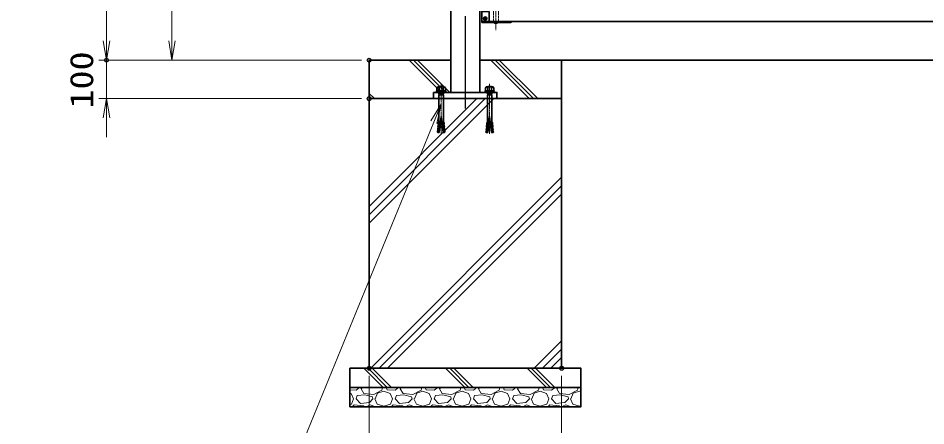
# Model space of a CAD drawing. Units: millimetres at full size; details may follow other scales. Extents: x -5940 to 5940, y -4200 to 4200.
# Drawn here: x -4186 to -1827, y -2449 to -1390 of the extents above; entities that cross this region are included whole.
import ezdxf
from ezdxf.enums import TextEntityAlignment as Align

# ---------------------------------------------------------------- set-up
doc = ezdxf.new("R2010")
doc.units = ezdxf.units.MM
doc.header["$LTSCALE"] = 20
doc.header["$PDMODE"] = 32
doc.header["$PDSIZE"] = 10
doc.linetypes.add('DASHED', pattern=[7.5, 6, -1.5])
doc.linetypes.add('USER1', pattern=[18, 12, -1.5, 3, -1.5])
for name, color, linetype, lineweight in [('0-1_軸線', 200, 'USER1', 15), ('0-2_隠れ線', 140, 'DASHED', 18), ('0-3_外形線', 7, 'Continuous', 35), ('0-4_寸法線', 4, 'Continuous', 18), ('0-5_0', 7, 'Continuous', 18), ('0-8_細線', 2, 'Continuous', 35), ('0-A_中心線', 6, 'USER1', 25), ('1-0_ハッチング', 253, 'Continuous', 13)]:
    doc.layers.add(name, color=color, linetype=linetype, lineweight=lineweight)
doc.layers.add('0-6_Defpoints', color=7, linetype='Continuous')
doc.styles.add('ＭＳ ゴシック', font='')
doc.styles.get('ＭＳ ゴシック').set_extended_font_data('MS Gothic')

# ---------------------------------------------------------------- blocks, each defined once
blk = doc.blocks.new('_Open')
at = {"layer": '0-5_0'}
blk.add_line((-20, 3.333), (0, 0), dxfattribs=at)
blk.add_lwpolyline([(-20, -3.333), (0, 0), (-20, 0)], dxfattribs=at)
blk = doc.blocks.new('S32')
at = {"layer": '0-4_寸法線'}
for points in [[(-3853637.5, 54937212.2), (-3840874.9, 54937212.2), (-3832151.4, 54958534.2), (-3831772.7, 54959459.8)], [(-3831997.1, 54958471.1), (-3831772.7, 54959459.8), (-3832305.7, 54958597.3)]]:
    blk.add_lwpolyline(points, dxfattribs=at)
at = {"layer": '0-4_寸法線', "color": 254, "style": 'ＭＳ ゴシック'}
for s, width, p in [('オ-ルアンカ-', 0.8, (-3853706.6, 54939551.5)), ('M12×120 ユニクロ', 0.9, (-3853829.5, 54937451.5))]:
    blk.add_text(s, height=1212, dxfattribs=dict(at, width=width)).set_placement(p, align=Align.BOTTOM_LEFT)
blk = doc.blocks.new('PROFUV00HOJH2L')
at = {"layer": '0-1_軸線'}
blk.add_line((0, 452.5), (0, -2142.9), dxfattribs=at)
at = {"layer": '0-8_細線'}
for p, q in [((-255.4, 43.3), (-185, 81.2)), ((-217.5, 225), (-174.2, 290)), ((-217.5, 81.2), (-217.5, 225)), ((-185, 81.2), (-217.5, 81.2)), ((-185, 81.2), (0, 81.2)), ((-174.2, 290), (0, 290)), ((-174.2, 290), (-98.4, 246.7)), ((-120, 290), (-98.4, 317.1)), ((-120, 290), (0, 290)), ((-120, 0), (0, 0)), ((-120, -27.1), (-120, 0)), ((0, 317.1), (-98.4, 317.1)), ((-98.4, 246.7), (-44.2, 290)), ((-98.4, 246.7), (-98.4, 81.2)), ((-44.2, 290), (0, 290)), ((0, 317.1), (98.4, 317.1)), ((174.2, 290), (0, 290)), ((120, 290), (0, 290)), ((44.2, 290), (0, 290)), ((185, 81.2), (0, 81.2)), ((120, 0), (0, 0)), ((98.4, 246.7), (44.2, 290)), ((120, 290), (98.4, 317.1)), ((174.2, 290), (98.4, 246.7)), ((98.4, 246.7), (98.4, 81.2)), ((120, 0), (255.4, 0)), ((120, -27.1), (120, 0)), ((217.5, 225), (174.2, 290)), ((217.5, 81.2), (217.5, 225)), ((-120, -27.1), (0, -27.1)), ((-120, -48.7), (-120, -27.1)), ((-103.8, -48.7), (-120, -48.7)), ((-120, -92.1), (-120, -65)), ((-120, -65), (0, -65)), ((-120, -143.7), (-120, -1515)), ((-103.8, -48.7), (0, -48.7)), ((-103.8, -65), (-103.8, -48.7)), ((-101.5, -92.1), (0, -92.1)), ((-101.5, -116), (0, -116)), ((120, -27.1), (0, -27.1)), ((103.8, -48.7), (0, -48.7)), ((120, -65), (0, -65)), ((101.5, -92.1), (0, -92.1)), ((101.5, -116), (0, -116)), ((101.5, -92.1), (120, -92.1)), ((101.5, -116), (101.5, -92.1)), ((120, -143.7), (101.5, -116)), ((103.8, -48.7), (120, -48.7)), ((103.8, -65), (103.8, -48.7)), ((120, -48.7), (120, -27.1)), ((120, -92.1), (120, -65)), ((120, -143.7), (120, -1515)), ((-98.3, -2077.5), (0, -1252.2)), ((98.3, -2077.5), (0, -1252.2)), ((-172.4, -1845.8), (-178.5, -1914.9)), ((-172.4, -1845.8), (-71.7, -1854.6)), ((-160.3, -1707.6), (-166.4, -1776.7)), ((-166.4, -1776.7), (-63.5, -1785.7)), ((-160.7, -1846.8), (-154.6, -1777.7)), ((-160.3, -1707.6), (-55.3, -1716.7)), ((-154.3, -1638.4), (-47.1, -1647.8)), ((-148.6, -1708.6), (-142.5, -1639.5)), ((-148.2, -1569.3), (-38.9, -1578.9)), ((-136.5, -1570.3), (-120, -1515)), ((-31.3, -1515), (-120, -1515)), ((31.3, -1515), (120, -1515)), ((148.2, -1569.3), (38.9, -1578.9)), ((154.3, -1638.4), (47.1, -1647.8)), ((160.3, -1707.6), (55.3, -1716.7)), ((166.4, -1776.7), (63.5, -1785.7)), ((172.4, -1845.8), (71.7, -1854.6)), ((136.5, -1570.3), (120, -1515)), ((148.6, -1708.6), (142.5, -1639.5)), ((160.7, -1846.8), (154.6, -1777.7)), ((160.3, -1707.6), (166.4, -1776.7)), ((172.4, -1845.8), (178.5, -1914.9)), ((-184.5, -1984.1), (-190.6, -2053.2)), ((-190.6, -2053.2), (-96.4, -2061.4)), ((-184.5, -1984.1), (-88.1, -1992.5)), ((-178.8, -2054.7), (-180.2, -2070.3)), ((-180.2, -2070.3), (-98.3, -2077.5)), ((-178.8, -2054.7), (-178.8, -2054.2)), ((-178.5, -1914.9), (-79.9, -1923.6)), ((-172.7, -1985.1), (-166.7, -1916)), ((178.5, -1914.9), (79.9, -1923.6)), ((184.5, -1984.1), (88.1, -1992.5)), ((190.6, -2053.2), (96.4, -2061.4)), ((180.2, -2070.3), (98.3, -2077.5)), ((172.7, -1985.1), (166.7, -1916)), ((178.8, -2054.7), (178.8, -2054.2)), ((178.8, -2054.7), (180.2, -2070.3)), ((184.5, -1984.1), (190.6, -2053.2))]:
    blk.add_line(p, q, dxfattribs=at)
for points in [[(-120, 0), (-255.4, 0), (-255.4, 43.3)], [(255.4, 0), (255.4, 43.3), (185, 81.2), (217.5, 81.2)], [(-120, -143.7), (-101.5, -116), (-101.5, -92.1), (-120, -92.1)], [(-148.2, -1569.3), (-154.3, -1638.4), (-148.2, -1569.3)], [(154.3, -1638.4), (148.2, -1569.3), (154.3, -1638.4)]]:
    blk.add_lwpolyline(points, dxfattribs=at)
blk = doc.blocks.new('cgcxfcfj')
at = {"layer": '0-3_外形線'}
blk.add_lwpolyline([(-1660, 320), (1640, 320), (1640, 0), (-1660, 0)], close=True, dxfattribs=at)
at = {"layer": '0-5_0'}
for p in [(-1260, 320), (1260, 320)]:
    blk.add_blockref('PROFUV00HOJH2L', p, dxfattribs=at)
blk = doc.blocks.new('shgtdhgjhhggf')
at = {"layer": '0-1_軸線'}
for p, q in [((734, 4902.9), (734, -448.4)), ((-296.3, 3780), (934.3, 3780)), ((180, 160), (87.6, 160)), ((180, 160), (180, 252.4)), ((180, 160), (272.4, 160)), ((180, 160), (180, 67.6))]:
    blk.add_line(p, q, dxfattribs=at)
at = {"layer": '0-2_隠れ線'}
for p, q in [((604, 4520), (864, 4520)), ((604, 4520), (604, 40)), ((864, 4520), (864, 40)), ((34, 3930), (34, 3630)), ((334, 3630), (334, 3930)), ((334, 3830), (604, 3830)), ((334, 3730), (604, 3730))]:
    blk.add_line(p, q, dxfattribs=at)
for centre, radius, start, end in [((184, 4290), 390, 247.38014, 292.61986), ((184, 3270), 390, 67.38014, 112.61986), ((734, 40), 130, 180, 217.97987), ((734, 40), 130, 322.02013, 0)]:
    blk.add_arc(centre, radius, start, end, dxfattribs=at)
at = {"layer": '0-3_外形線'}
for p, q in [((0, 520), (380, 520)), ((380, 520), (380, -40)), ((0, -40), (0, 0)), ((132, 166.2), (173.8, 166.2)), ((132, 166.2), (132, 153.8)), ((132, 153.8), (173.8, 153.8)), ((186.2, 208), (173.8, 208)), ((173.8, 208), (173.8, 166.2)), ((173.8, 153.8), (173.8, 112)), ((186.2, 112), (173.8, 112)), ((186.2, 208), (186.2, 166.2)), ((186.2, 166.2), (228, 166.2)), ((186.2, 153.8), (186.2, 112)), ((186.2, 153.8), (228, 153.8)), ((228, 166.2), (228, 153.8)), ((0, -40), (1504, -40))]:
    blk.add_line(p, q, dxfattribs=at)
blk.add_circle((180, 160), 84, dxfattribs=at)
for centre, radius, start, end in [((1504, 0), 40, 270, 0), ((734, 40), 130, 217.97987, 322.02013)]:
    blk.add_arc(centre, radius, start, end, dxfattribs=at)

msp = doc.modelspace()

# ---------------------------------------------------------------- linework, layer by layer
at = {"layer": '0-3_外形線'}
for p, q in [((-3061.02, -1583.17), (-3061.02, -299.17)), ((-2986.02, -1583.17), (-2986.02, -354.17)), ((-2981.02, -1401.17), (-2981.02, -354.17)), ((-961.02, -1399.17), (-2981.02, -1399.17)), ((-2773.52, -1499.17), (-1273.52, -1499.17))]:
    msp.add_line(p, q, dxfattribs=at)
msp.add_lwpolyline([(-2986.02, -1499.17), (-2773.52, -1499.17), (-2773.52, -1599.17), (-3273.52, -1599.17), (-3273.52, -1499.17), (-3061.02, -1499.17)], dxfattribs=at)
for points in [[(-3273.52, -1599.17), (-2773.52, -1599.17), (-2773.52, -2299.17), (-3273.52, -2299.17)], [(-3323.52, -2299.17), (-2723.52, -2299.17), (-2723.52, -2349.17), (-3323.52, -2349.17)], [(-2723.52, -2349.17), (-3323.52, -2349.17), (-3323.52, -2399.17), (-2723.52, -2399.17)]]:
    msp.add_lwpolyline(points, close=True, dxfattribs=at)
at = {"layer": '0-4_寸法線'}
for p, q in [((-3956.12, -299.17), (-3956.12, -1499.17)), ((-3786.12, -1499.17), (-3786.12, -599.17)), ((-3956.12, -1449.17), (-3956.12, -1399.17)), ((-3293.52, -1499.17), (-3976.12, -1499.17)), ((-3293.52, -1499.17), (-3976.12, -1499.17)), ((-3956.12, -1599.17), (-3956.12, -1499.17)), ((-3293.52, -1499.17), (-3806.12, -1499.17)), ((-3293.52, -1599.17), (-3976.12, -1599.17)), ((-3956.12, -1649.17), (-3956.12, -1699.17)), ((-3273.52, -2319.17), (-3273.52, -2747.77)), ((-2773.52, -2319.17), (-2773.52, -2747.77))]:
    msp.add_line(p, q, dxfattribs=at)
at = {"layer": '0-6_Defpoints'}
for p in [(-3956.12, -1499.17), (-3956.12, -1499.17), (-3273.52, -1499.17), (-3273.52, -1599.17), (-3273.52, -2299.17), (-2773.52, -2299.17)]:
    msp.add_point(p, dxfattribs=at)
at = {"layer": '0-A_中心線'}
msp.add_line((-3023.52, -1624.67), (-3023.52, -273.67), dxfattribs=at)
at = {"layer": '1-0_ハッチング'}
for p, q in [((-3085.63, -1583.17), (-3169.63, -1499.17)), ((-3074.76, -1583.17), (-3158.76, -1499.17)), ((-3063.88, -1583.17), (-3147.88, -1499.17)), ((-2857.5, -1599.17), (-2957.5, -1499.17)), ((-2846.62, -1599.17), (-2946.62, -1499.17)), ((-2835.75, -1599.17), (-2935.75, -1499.17)), ((-3260.01, -1599.17), (-3273.52, -1585.66)), ((-3270.89, -1599.17), (-3273.52, -1596.53)), ((-3273.52, -1879.15), (-2993.55, -1599.17)), ((-3273.52, -1900.9), (-2971.8, -1599.17)), ((-3273.52, -1922.65), (-2950.05, -1599.17)), ((-3269.28, -2299.17), (-2773.52, -1803.41)), ((-3247.53, -2299.17), (-2773.52, -1825.16)), ((-3225.78, -2299.17), (-2773.52, -1846.91)), ((-2845.02, -2299.17), (-2773.52, -2227.67)), ((-2823.27, -2299.17), (-2773.52, -2249.42)), ((-2801.52, -2299.17), (-2773.52, -2271.17)), ((-3237.45, -2349.17), (-3287.45, -2299.17)), ((-3226.58, -2349.17), (-3276.58, -2299.17)), ((-3215.7, -2349.17), (-3265.7, -2299.17)), ((-3025.32, -2349.17), (-3075.32, -2299.17)), ((-3014.44, -2349.17), (-3064.44, -2299.17)), ((-3003.57, -2349.17), (-3053.57, -2299.17)), ((-2813.19, -2349.17), (-2863.19, -2299.17)), ((-2802.31, -2349.17), (-2852.31, -2299.17)), ((-2791.44, -2349.17), (-2841.44, -2299.17)), ((-3294.3, -2352.88), (-3290.96, -2349.17)), ((-3287.19, -2365.07), (-3294.3, -2352.88)), ((-3240.45, -2355.93), (-3261.79, -2367.1)), ((-3238.52, -2349.17), (-3240.45, -2355.93)), ((-3229.66, -2349.17), (-3227.24, -2354.91)), ((-3227.24, -2354.91), (-3205.91, -2355.93)), ((-3205.91, -2355.93), (-3197.16, -2349.17)), ((-3192.7, -2352.88), (-3189.36, -2349.17)), ((-3185.59, -2365.07), (-3192.7, -2352.88)), ((-3138.85, -2355.93), (-3160.19, -2367.1)), ((-3136.92, -2349.17), (-3138.85, -2355.93)), ((-3128.06, -2349.17), (-3125.64, -2354.91)), ((-3125.64, -2354.91), (-3104.31, -2355.93)), ((-3104.31, -2355.93), (-3095.56, -2349.17)), ((-3091.1, -2352.88), (-3087.76, -2349.17)), ((-3083.99, -2365.07), (-3091.1, -2352.88)), ((-3037.25, -2355.93), (-3058.59, -2367.1)), ((-3035.32, -2349.17), (-3037.25, -2355.93)), ((-3026.46, -2349.17), (-3024.04, -2354.91)), ((-3024.04, -2354.91), (-3002.71, -2355.93)), ((-3002.71, -2355.93), (-2993.96, -2349.17)), ((-2989.5, -2352.88), (-2986.16, -2349.17)), ((-2982.39, -2365.07), (-2989.5, -2352.88)), ((-2935.65, -2355.93), (-2956.99, -2367.1)), ((-2933.72, -2349.17), (-2935.65, -2355.93)), ((-2924.86, -2349.17), (-2922.44, -2354.91)), ((-2922.44, -2354.91), (-2901.11, -2355.93)), ((-2901.11, -2355.93), (-2892.36, -2349.17)), ((-2887.9, -2352.88), (-2884.56, -2349.17)), ((-2880.79, -2365.07), (-2887.9, -2352.88)), ((-2834.05, -2355.93), (-2855.39, -2367.1)), ((-2832.12, -2349.17), (-2834.05, -2355.93)), ((-2823.26, -2349.17), (-2820.84, -2354.91)), ((-2820.84, -2354.91), (-2799.51, -2355.93)), ((-2799.51, -2355.93), (-2790.76, -2349.17)), ((-2786.3, -2352.88), (-2782.96, -2349.17)), ((-2779.19, -2365.07), (-2786.3, -2352.88)), ((-2732.45, -2355.93), (-2753.79, -2367.1)), ((-2730.52, -2349.17), (-2732.45, -2355.93)), ((-3323.52, -2364.02), (-3320.72, -2365.07)), ((-3320.72, -2365.07), (-3314.62, -2378.28)), ((-3319.7, -2392.5), (-3314.62, -2378.28)), ((-3307.51, -2378.28), (-3304.46, -2370.15)), ((-3296.33, -2390.47), (-3307.51, -2378.28)), ((-3285.16, -2368.12), (-3304.46, -2370.15)), ((-3261.79, -2367.1), (-3287.19, -2365.07)), ((-3264.84, -2373.2), (-3285.16, -2368.12)), ((-3263.82, -2378.28), (-3272.96, -2388.44)), ((-3263.82, -2378.28), (-3264.84, -2373.2)), ((-3258.74, -2378.28), (-3252.64, -2392.5)), ((-3257.72, -2378.28), (-3251.63, -2364.06)), ((-3251.63, -2364.06), (-3235.37, -2358.98)), ((-3235.37, -2358.98), (-3219.12, -2365.07)), ((-3219.12, -2365.07), (-3213.02, -2378.28)), ((-3218.1, -2392.5), (-3213.02, -2378.28)), ((-3205.91, -2378.28), (-3202.86, -2370.15)), ((-3194.73, -2390.47), (-3205.91, -2378.28)), ((-3183.56, -2368.12), (-3202.86, -2370.15)), ((-3160.19, -2367.1), (-3185.59, -2365.07)), ((-3163.24, -2373.2), (-3183.56, -2368.12)), ((-3162.22, -2378.28), (-3171.36, -2388.44)), ((-3162.22, -2378.28), (-3163.24, -2373.2)), ((-3157.14, -2378.28), (-3151.04, -2392.5)), ((-3156.12, -2378.28), (-3150.03, -2364.06)), ((-3150.03, -2364.06), (-3133.77, -2358.98)), ((-3133.77, -2358.98), (-3117.52, -2365.07)), ((-3117.52, -2365.07), (-3111.42, -2378.28)), ((-3116.5, -2392.5), (-3111.42, -2378.28)), ((-3104.31, -2378.28), (-3101.26, -2370.15)), ((-3093.13, -2390.47), (-3104.31, -2378.28)), ((-3081.96, -2368.12), (-3101.26, -2370.15)), ((-3058.59, -2367.1), (-3083.99, -2365.07)), ((-3061.64, -2373.2), (-3081.96, -2368.12)), ((-3060.62, -2378.28), (-3069.76, -2388.44)), ((-3060.62, -2378.28), (-3061.64, -2373.2)), ((-3055.54, -2378.28), (-3049.44, -2392.5)), ((-3054.52, -2378.28), (-3048.43, -2364.06)), ((-3048.43, -2364.06), (-3032.17, -2358.98)), ((-3032.17, -2358.98), (-3015.92, -2365.07)), ((-3015.92, -2365.07), (-3009.82, -2378.28)), ((-3014.9, -2392.5), (-3009.82, -2378.28)), ((-3002.71, -2378.28), (-2999.66, -2370.15)), ((-2991.53, -2390.47), (-3002.71, -2378.28)), ((-2980.36, -2368.12), (-2999.66, -2370.15)), ((-2956.99, -2367.1), (-2982.39, -2365.07)), ((-2960.04, -2373.2), (-2980.36, -2368.12)), ((-2959.02, -2378.28), (-2968.16, -2388.44)), ((-2959.02, -2378.28), (-2960.04, -2373.2)), ((-2953.94, -2378.28), (-2947.84, -2392.5)), ((-2952.92, -2378.28), (-2946.83, -2364.06)), ((-2946.83, -2364.06), (-2930.57, -2358.98)), ((-2930.57, -2358.98), (-2914.32, -2365.07)), ((-2914.32, -2365.07), (-2908.22, -2378.28)), ((-2913.3, -2392.5), (-2908.22, -2378.28)), ((-2901.11, -2378.28), (-2898.06, -2370.15)), ((-2889.93, -2390.47), (-2901.11, -2378.28)), ((-2878.76, -2368.12), (-2898.06, -2370.15)), ((-2855.39, -2367.1), (-2880.79, -2365.07)), ((-2858.44, -2373.2), (-2878.76, -2368.12)), ((-2857.42, -2378.28), (-2866.56, -2388.44)), ((-2857.42, -2378.28), (-2858.44, -2373.2)), ((-2852.34, -2378.28), (-2846.24, -2392.5)), ((-2851.32, -2378.28), (-2845.23, -2364.06)), ((-2845.23, -2364.06), (-2828.97, -2358.98)), ((-2828.97, -2358.98), (-2812.72, -2365.07)), ((-2812.72, -2365.07), (-2806.62, -2378.28)), ((-2811.7, -2392.5), (-2806.62, -2378.28)), ((-2799.51, -2378.28), (-2796.46, -2370.15)), ((-2788.33, -2390.47), (-2799.51, -2378.28)), ((-2777.16, -2368.12), (-2796.46, -2370.15)), ((-2753.79, -2367.1), (-2779.19, -2365.07)), ((-2756.84, -2373.2), (-2777.16, -2368.12)), ((-2755.82, -2378.28), (-2764.96, -2388.44)), ((-2755.82, -2378.28), (-2756.84, -2373.2)), ((-2750.74, -2378.28), (-2744.64, -2392.5)), ((-2749.72, -2378.28), (-2743.63, -2364.06)), ((-2743.63, -2364.06), (-2727.37, -2358.98)), ((-2727.37, -2358.98), (-2723.52, -2360.42)), ((-3323.52, -2393.63), (-3319.7, -2392.5)), ((-3312.59, -2394.54), (-3317.66, -2399.17)), ((-3288.2, -2396.57), (-3312.59, -2394.54)), ((-3272.96, -2388.44), (-3296.33, -2390.47)), ((-3286.62, -2399.17), (-3288.2, -2396.57)), ((-3270.93, -2394.54), (-3278.04, -2397.58)), ((-3278.04, -2397.58), (-3277.41, -2399.17)), ((-3258.74, -2398.6), (-3270.93, -2394.54)), ((-3259.68, -2399.17), (-3258.74, -2398.6)), ((-3252.64, -2392.5), (-3235.37, -2397.58)), ((-3235.37, -2397.58), (-3218.1, -2392.5)), ((-3210.99, -2394.54), (-3216.06, -2399.17)), ((-3186.6, -2396.57), (-3210.99, -2394.54)), ((-3171.36, -2388.44), (-3194.73, -2390.47)), ((-3185.02, -2399.17), (-3186.6, -2396.57)), ((-3169.33, -2394.54), (-3176.44, -2397.58)), ((-3176.44, -2397.58), (-3175.81, -2399.17)), ((-3157.14, -2398.6), (-3169.33, -2394.54)), ((-3158.08, -2399.17), (-3157.14, -2398.6)), ((-3151.04, -2392.5), (-3133.77, -2397.58)), ((-3133.77, -2397.58), (-3116.5, -2392.5)), ((-3109.39, -2394.54), (-3114.46, -2399.17)), ((-3085, -2396.57), (-3109.39, -2394.54)), ((-3069.76, -2388.44), (-3093.13, -2390.47)), ((-3083.42, -2399.17), (-3085, -2396.57)), ((-3067.73, -2394.54), (-3074.84, -2397.58)), ((-3074.84, -2397.58), (-3074.21, -2399.17)), ((-3055.54, -2398.6), (-3067.73, -2394.54)), ((-3056.48, -2399.17), (-3055.54, -2398.6)), ((-3049.44, -2392.5), (-3032.17, -2397.58)), ((-3032.17, -2397.58), (-3014.9, -2392.5)), ((-3007.79, -2394.54), (-3012.86, -2399.17)), ((-2983.4, -2396.57), (-3007.79, -2394.54)), ((-2968.16, -2388.44), (-2991.53, -2390.47)), ((-2981.82, -2399.17), (-2983.4, -2396.57)), ((-2966.13, -2394.54), (-2973.24, -2397.58)), ((-2973.24, -2397.58), (-2972.61, -2399.17)), ((-2953.94, -2398.6), (-2966.13, -2394.54)), ((-2954.88, -2399.17), (-2953.94, -2398.6)), ((-2947.84, -2392.5), (-2930.57, -2397.58)), ((-2930.57, -2397.58), (-2913.3, -2392.5)), ((-2906.19, -2394.54), (-2911.26, -2399.17)), ((-2881.8, -2396.57), (-2906.19, -2394.54)), ((-2866.56, -2388.44), (-2889.93, -2390.47)), ((-2880.22, -2399.17), (-2881.8, -2396.57)), ((-2864.53, -2394.54), (-2871.64, -2397.58)), ((-2871.64, -2397.58), (-2871.01, -2399.17)), ((-2852.34, -2398.6), (-2864.53, -2394.54)), ((-2853.28, -2399.17), (-2852.34, -2398.6)), ((-2846.24, -2392.5), (-2828.97, -2397.58)), ((-2828.97, -2397.58), (-2811.7, -2392.5)), ((-2804.59, -2394.54), (-2809.66, -2399.17)), ((-2780.2, -2396.57), (-2804.59, -2394.54)), ((-2764.96, -2388.44), (-2788.33, -2390.47)), ((-2778.62, -2399.17), (-2780.2, -2396.57)), ((-2762.93, -2394.54), (-2770.04, -2397.58)), ((-2770.04, -2397.58), (-2769.41, -2399.17)), ((-2750.74, -2398.6), (-2762.93, -2394.54)), ((-2751.68, -2399.17), (-2750.74, -2398.6)), ((-2744.64, -2392.5), (-2727.37, -2397.58)), ((-2727.37, -2397.58), (-2723.52, -2396.45))]:
    msp.add_line(p, q, dxfattribs=at)
msp.add_lwpolyline([(-3323.52, -2355.17), (-3307.51, -2355.93), (-3298.76, -2349.17)], dxfattribs=at)

# ---------------------------------------------------------------- block references
at = {"layer": '0-3_外形線', "xscale": 0.05, "yscale": 0.05}
msp.add_blockref('shgtdhgjhhggf', (-2981.02, -1399.17), dxfattribs=at)
at = {"layer": '0-4_寸法線', "xscale": 2.5, "yscale": 2.5}
for p, rotation in [((-3956.12, -1499.17), 270), ((-3956.12, -1499.17), 270), ((-3786.12, -1499.17), 270), ((-3956.12, -1599.17), 90)]:
    msp.add_blockref('_Open', p, dxfattribs=dict(at, rotation=rotation))
at = {"layer": '0-4_寸法線', "xscale": 0.05, "yscale": 0.05}
msp.add_blockref('S32', (188501.9, -2749586.79), dxfattribs=at)
at = {"layer": '0-8_細線', "xscale": 0.05, "yscale": 0.05}
msp.add_blockref('cgcxfcfj', (-3023.52, -1599.17), dxfattribs=at)

# ---------------------------------------------------------------- texts
at = {"layer": '0-4_寸法線', "color": 254, "style": 'ＭＳ ゴシック', "width": 1.2}
msp.add_text('100', height=60.56, rotation=90, dxfattribs=at).set_placement((-3972.46, -1624.77), align=Align.BOTTOM_LEFT)

doc.saveas('drawing.dxf')
